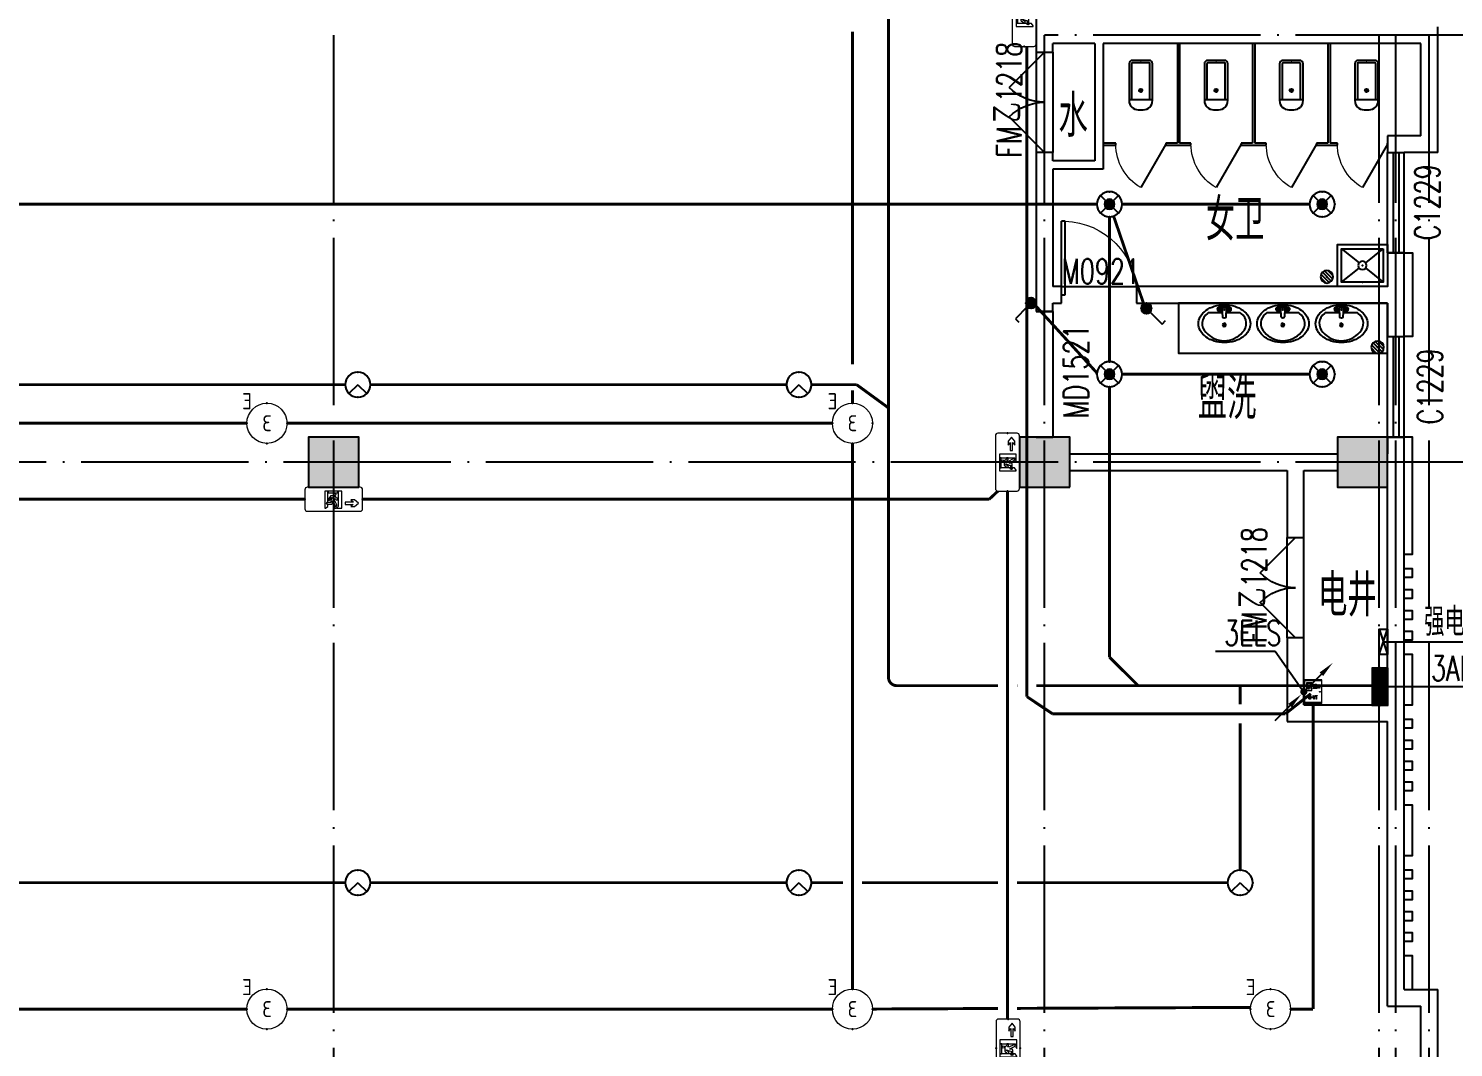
# Model space of a CAD drawing. Extents: x -124594 to 516503, y -3148 to 203159.
# Drawn here: x 215608 to 232647, y 95797 to 107972 of the extents above; entities that cross this region are included whole.
import ezdxf
from ezdxf.enums import TextEntityAlignment as Align

# ---------------------------------------------------------------- set-up
doc = ezdxf.new("R2010")
doc.units = 0
doc.header["$LTSCALE"] = 1000
doc.header["$MEASUREMENT"] = 0
doc.linetypes.add('DASH', pattern=[0.35, 0.25, -0.1])
doc.linetypes.add('DOTE', pattern=[2.42, 2, -0.2, 0.02, -0.2])
for name, color, linetype in [('COLUMN', 9, 'Continuous'), ('DIM-消防', 3, 'Continuous'), ('DIM-箱柜', 3, 'Continuous'), ('DOOR_FIRE', 4, 'Continuous'), ('DOOR_FIRE_TEXT', 7, 'Continuous'), ('EQUIP-消防', 3, 'Continuous'), ('EQUIP-照明', 3, 'Continuous'), ('EQUIP-箱柜', 3, 'Continuous'), ('J-AXIS-轴线', 1, 'DOTE'), ('J-DOOR-窗', 8, 'Continuous'), ('J-DOOR-门', 8, 'Continuous'), ('J-FLOR-洞口', 4, 'Continuous'), ('J-FURN-厨卫', 253, 'Continuous'), ('J-WALL-墙体', 2, 'Continuous'), ('LATRINE', 8, 'Continuous'), ('LWIRE', 4, 'Continuous'), ('PUB_HATCH', 8, 'Continuous'), ('PUB_TEXT', 7, 'Continuous'), ('TEL_LEAD', 3, 'Continuous'), ('TEL_TEXT', 7, 'Continuous'), ('WINDOW_TEXT', 7, 'Continuous'), ('WIRE-应急', 1, 'DASH'), ('WIRE-照明', 1, 'Continuous'), ('装饰柱', 7, 'Continuous')]:
    doc.layers.add(name, color=color, linetype=linetype)
doc.layers.add('建筑底图', color=8, linetype='Continuous', lineweight=5)
doc.styles.add('_TCH_DIM', font='SIMPLEX', dxfattribs={"bigfont": 'GBCBIG'})
doc.styles.add('_TCH_WINDOW', font='SIMPLEX', dxfattribs={"height": 3.5, "bigfont": 'GBCBIG'})
doc.styles.add('_TEL_ATTDEF', font='GBENOR', dxfattribs={"width": 0.8, "height": 3, "bigfont": 'GBCBIG'})
doc.styles.add('_TEL_DIM', font='SIMPLEX', dxfattribs={"width": 0.8, "height": 3.5, "bigfont": 'HZTXT'})
doc.styles.add('HZ', font='simplex.shx', dxfattribs={"width": 0.7, "bigfont": 'hztxt.shx'})
doc.styles.get("Standard").update_dxf_attribs({"font": 'gbenor.shx', "bigfont": 'gbcbig.shx'})

# ---------------------------------------------------------------- blocks, each defined once
blk = doc.blocks.new('$DorLib2D$00000116')
at = {"color": 0}
for p, q in [((-0.5, 0), (-0.146, 0.354)), ((0.5, 0), (0.146, 0.354))]:
    blk.add_line(p, q, dxfattribs=at)
for centre, start, end in [((-0.5, 0), 0, 45), ((0.5, 0), 135, 180)]:
    blk.add_arc(centre, 0.5, start, end, dxfattribs=at)
blk = doc.blocks.new('$lvtry$00000202')
at = {"color": 0}
for p, q in [((-110, -40, 0), (-110, -470, 0)), ((100, -30, 0), (-100, -30, 0)), ((110, -470, 0), (110, -40, 0)), ((140, -470, 0), (-140, -470, 0))]:
    blk.add_line(p, q, dxfattribs=at)
at = {"color": 0, "elevation": 0}
blk.add_lwpolyline([(140, -40, 0.414214), (100, 0), (-100, 0, 0.414214), (-140, -40), (-140, -480, 0.414214), (-30, -590), (30, -590, 0.414214), (140, -480)], format="xyb", close=True, dxfattribs=at)
at = {"color": 0}
blk.add_circle((0, -359, 0), 20, dxfattribs=at)
for centre, start, end in [((-100, -40, 0), 90, 180), ((100, -40, 0), 0, 90)]:
    blk.add_arc(centre, 10, start, end, dxfattribs=at)
for p in [(0, 0, 0), (0, -359, 0)]:
    blk.add_point(p, dxfattribs=at)
blk = doc.blocks.new('$TCHSYS$APDOOR2D')
blk.add_line((0.5, 0), (0, 0.866))
at = {"lineweight": 13}
blk.add_arc((0.5, 0), 1, 120, 180, dxfattribs=at)
blk = doc.blocks.new('_FZH')
blk.add_lwpolyline([(-0.5, -0.5), (0.5, -0.5), (0.5, 0.5), (-0.5, 0.5)], close=True)
at = {"layer": 'PUB_HATCH'}
blk.add_solid([(-0.5, -0.5), (0.5, -0.5), (-0.5, 0.5), (0.5, 0.5)], dxfattribs=at)
blk = doc.blocks.new('$DorLib2D$00000001')
for p, q in [((0.45, 0.975), (0.5, 0.975)), ((0.45, 0), (0.45, 0.975)), ((0.5, 0), (0.5, 0.975)), ((0.5, 0), (0.45, 0))]:
    blk.add_line(p, q)
at = {"lineweight": 13}
blk.add_arc((0.475, 0), 0.975, 91.4693, 180, dxfattribs=at)
blk = doc.blocks.new('$lvtry$00000196')
at = {"color": 0}
for points in [[(219, -385, 0.106486), (289, -308, 0.130324), (310, -225, 0.130324), (289, -143, 0.106486), (219, -66, 0.084172), (123, -18, 0.073176), (0, 0, 0.073176), (-123, -18, 0.084172), (-219, -66, 0.106486), (-289, -143, 0.130324), (-310, -225, 0.130324), (-289, -308, 0.106486), (-219, -385, 0.084172), (-123, -433, 0.073176), (0, -451, 0.073176), (123, -433, 0.084172)], [(-22, -44), (-17, -142, 1), (21, -142), (26, -44, 0.493794)]]:
    blk.add_lwpolyline(points, format="xyb", close=True, dxfattribs=at)
for points in [[(-218, -329, -0.467303), (-199, -103, -0.154885), (-179, -96), (-17, -96, -0.154885)], [(21, -96), (183, -96, -0.154885), (203, -103, -0.467303), (222, -329, -0.210278), (2, -430, -0.210278), (-218, -329, -0.467303)]]:
    blk.add_lwpolyline(points, format="xyb", dxfattribs=at)
for points in [[(-52, -25), (56, -25)], [(-52, -78), (-20, -78)], [(24, -78), (56, -78)]]:
    blk.add_lwpolyline(points, dxfattribs=at)
for centre, radius in [((-52, -52), 19.4), ((-52, -52), 12.6), ((56, -52), 19.4), ((56, -52), 12.6), ((2, -241), 19.7), ((2, -241), 14.7)]:
    blk.add_circle(centre, radius, dxfattribs=at)
for centre, start, end in [((-52, -52), 90, 270), ((56, -52), 270, 90)]:
    blk.add_arc(centre, 26.5, start, end, dxfattribs=at)
for p in [(2, -62), (2, -241)]:
    blk.add_point(p, dxfattribs=at)
blk = doc.blocks.new('$lvtry$00000171')
for p, q in [((-74, 11), (-11, 74)), ((-70, -27), (27, 70)), ((-53, -53), (53, 53)), ((-27, -70), (70, 27)), ((11, -74), (74, -11))]:
    blk.add_line(p, q)
blk.add_circle((0, 0), 75)
blk.add_point((0, 0))
blk = doc.blocks.new('$lvtry$00000191')
at = {"color": 0}
for p, q in [((-250, -50, 0), (-39, -219, 0)), ((39, -219, 0), (250, -50, 0)), ((-250, -450, 0), (-39, -281, 0)), ((39, -281, 0), (250, -450, 0))]:
    blk.add_line(p, q, dxfattribs=at)
at = {"color": 0, "elevation": 0}
for points in [[(300, -500), (300, 0), (-300, 0), (-300, -500)], [(250, -450), (250, -50), (-250, -50), (-250, -450)]]:
    blk.add_lwpolyline(points, close=True, dxfattribs=at)
at = {"color": 0}
blk.add_circle((0, -250, 0), 50, dxfattribs=at)
for p in [(0, -50, 0), (0, -250, 0)]:
    blk.add_point(p, dxfattribs=at)
blk = doc.blocks.new('$TCHSYS$WIN2D')
for p, q in [((-0.5, 0.5), (0.5, 0.5)), ((-0.5, 0.5), (-0.5, -0.5)), ((0.5, 0.5), (0.5, -0.5)), ((0.5, 0.167), (-0.5, 0.167)), ((0.5, -0.167), (-0.5, -0.167)), ((-0.5, -0.5), (0.5, -0.5))]:
    blk.add_line(p, q)
blk = doc.blocks.new('GWEEDA')
at = {"layer": 'DOOR_FIRE', "color": 8}
for p, q in [((230658.3, 100690.8, 300), (230658.3, 101890.8, 300)), ((230858.3, 100690.8, 300), (230858.3, 101890.8, 300))]:
    blk.add_line(p, q, dxfattribs=at)
at = {"layer": 'J-AXIS-轴线', "color": 8}
for p, q in [((219258.3, 93790.8), (219258.3, 119790.8)), ((227758.3, 93790.8), (227758.3, 119790.8)), ((231758.3, 93790.8), (231758.3, 119790.8)), ((231958.3, 93790.8), (231958.3, 119790.8)), ((232758.3, 107890.8), (227758.3, 107890.8)), ((232358.3, 93790.8), (232358.3, 107890.8)), ((232758.3, 102790.8), (184258.3, 102790.8))]:
    blk.add_line(p, q, dxfattribs=at)
at = {"layer": 'J-DOOR-窗', "color": 8}
for p, q in [((227658.3, 107690.8, 300), (227658.3, 106490.8, 300)), ((227858.3, 107690.8, 300), (227858.3, 106490.8, 300))]:
    blk.add_line(p, q, dxfattribs=at)
at = {"layer": 'J-DOOR-门', "color": 8}
blk.add_line((227958.3, 104890.8), (228858.3, 104890.8), dxfattribs=at)
at = {"layer": 'J-FLOR-洞口', "color": 8, "linetype": 'DASH'}
for p, q in [((227858.3, 104590.8), (227658.3, 104590.8)), ((227658.3, 103090.8), (227858.3, 103090.8))]:
    blk.add_line(p, q, dxfattribs=at)
at = {"layer": 'J-FLOR-洞口', "color": 8}
blk.add_line((227858.3, 104590.8), (227858.3, 103090.8), dxfattribs=at)
at = {"layer": 'J-FURN-厨卫', "color": 8}
blk.add_lwpolyline([(231858.3, 104690.8), (229358.3, 104690.8), (229358.3, 104090.8), (231858.3, 104090.8)], close=True, dxfattribs=at)
at = {"layer": 'J-WALL-墙体', "color": 8}
for p, q in [((227658.3, 108315.8), (227658.3, 107890.8)), ((227658.3, 107890.8), (227658.3, 107690.8)), ((232458.3, 106490.8), (232458.3, 107990.8)), ((227658.3, 107690.8), (227858.3, 107690.8)), ((228358.3, 107790.8), (227858.3, 107790.8)), ((227858.3, 107690.8), (227858.3, 107790.8)), ((228358.3, 107790.8), (228358.3, 106390.8)), ((231958.3, 107790.8), (228458.3, 107790.8)), ((228458.3, 107790.8), (228458.3, 106290.8)), ((232258.3, 107790.8), (231958.3, 107790.8)), ((232258.3, 106690.8), (232258.3, 107790.8)), ((232258.3, 106690.8), (231858.3, 106690.8)), ((231858.3, 106690.8), (231858.3, 106490.8)), ((227858.3, 106490.8), (227658.3, 106490.8)), ((227658.3, 106490.8), (227658.3, 106390.8)), ((227658.3, 106390.8), (227658.3, 104790.8)), ((227858.3, 106390.8), (227858.3, 106490.8)), ((228358.3, 106390.8), (227858.3, 106390.8)), ((231858.3, 106490.8), (232058.3, 106490.8)), ((232458.3, 106490.8), (232058.3, 106490.8)), ((228458.3, 106290.8), (227858.3, 106290.8)), ((227858.3, 106290.8), (227858.3, 104890.8)), ((232058.3, 105290.8), (231858.3, 105290.8)), ((231858.3, 105290.8), (231858.3, 104890.8)), ((232058.3, 104790.8), (232058.3, 105290.8)), ((227658.3, 104790.8), (227658.3, 104590.8)), ((227958.3, 104890.8), (227858.3, 104890.8)), ((227958.3, 104690.8), (227958.3, 104890.8)), ((231858.3, 104890.8), (228858.3, 104890.8)), ((228858.3, 104890.8), (228858.3, 104690.8)), ((232058.3, 104290.8), (232058.3, 104790.8)), ((227858.3, 104690.8), (227958.3, 104690.8)), ((227858.3, 104590.8), (227858.3, 104690.8)), ((228858.3, 104690.8), (231858.3, 104690.8)), ((231858.3, 104690.8), (231858.3, 104290.8)), ((227658.3, 104590.8), (227858.3, 104590.8)), ((231858.3, 104290.8), (232058.3, 104290.8)), ((232058.3, 103090.8), (231858.3, 103090.8)), ((231858.3, 103090.8), (231858.3, 102890.8)), ((232058.3, 102790.8), (232058.3, 103090.8)), ((228058.3, 102890.8), (230758.3, 102890.8)), ((230758.3, 102890.8), (231258.3, 102890.8)), ((232058.3, 99790.8), (232058.3, 102790.8)), ((228058.3, 102690.8), (230658.3, 102690.8)), ((230658.3, 102690.8), (230658.3, 101890.8)), ((230858.3, 101890.8), (230858.3, 102690.8)), ((230858.3, 102690.8), (231258.3, 102690.8)), ((231858.3, 99890.8), (231858.3, 102690.8)), ((230658.3, 101890.8), (230858.3, 101890.8)), ((230858.3, 100690.8), (230658.3, 100690.8)), ((230658.3, 100690.8), (230658.3, 99690.8)), ((230858.3, 99890.8), (230858.3, 100690.8)), ((230858.3, 99890.8), (231858.3, 99890.8)), ((230658.3, 99690.8), (231858.3, 99690.8)), ((231858.3, 96290.8), (231858.3, 99690.8)), ((232058.3, 96490.8), (232058.3, 99790.8)), ((232058.3, 96490.8), (232458.3, 96490.8)), ((232458.3, 94490.8), (232458.3, 96490.8)), ((231858.3, 96290.8), (232258.3, 96290.8)), ((232258.3, 94690.8), (232258.3, 96290.8))]:
    blk.add_line(p, q, dxfattribs=at)
at = {"layer": 'LATRINE', "color": 8}
for p, q in [((229345.8, 107790.8), (229345.8, 106603.3)), ((229370.8, 107790.8), (229345.8, 107790.8)), ((229370.8, 107790.8), (229370.8, 106603.3)), ((230245.8, 107790.8), (230245.8, 106603.3)), ((230270.8, 107790.8), (230245.8, 107790.8)), ((230270.8, 107790.8), (230270.8, 106603.3)), ((231145.8, 107790.8), (231145.8, 106603.3)), ((231170.8, 107790.8), (231145.8, 107790.8)), ((231170.8, 107790.8), (231170.8, 106603.3)), ((228608.3, 106603.3), (228458.3, 106603.3)), ((228458.3, 106603.3), (228458.3, 106578.3)), ((228458.3, 106578.3), (228608.3, 106578.3)), ((228608.3, 106578.3), (228608.3, 106603.3)), ((229345.8, 106603.3), (229208.3, 106603.3)), ((229208.3, 106603.3), (229208.3, 106578.3)), ((229208.3, 106578.3), (229358.3, 106578.3)), ((229358.3, 106578.3), (229508.3, 106578.3)), ((229508.3, 106603.3), (229370.8, 106603.3)), ((229508.3, 106578.3), (229508.3, 106603.3)), ((230245.8, 106603.3), (230108.3, 106603.3)), ((230108.3, 106603.3), (230108.3, 106578.3)), ((230108.3, 106578.3), (230258.3, 106578.3)), ((230258.3, 106578.3), (230408.3, 106578.3)), ((230408.3, 106603.3), (230270.8, 106603.3)), ((230408.3, 106578.3), (230408.3, 106603.3)), ((231145.8, 106603.3), (231008.3, 106603.3)), ((231008.3, 106603.3), (231008.3, 106578.3)), ((231008.3, 106578.3), (231158.3, 106578.3)), ((231158.3, 106578.3), (231258.3, 106578.3)), ((231258.3, 106603.3), (231170.8, 106603.3)), ((231258.3, 106578.3), (231258.3, 106603.3)), ((231858.3, 106578.3), (231858.3, 106603.3))]:
    blk.add_line(p, q, dxfattribs=at)
at = {"layer": '装饰柱', "color": 8}
for points in [[(232058.3, 105290.8), (232158.3, 105290.8), (232158.3, 104290.8), (232058.3, 104290.8)], [(232058.3, 101690.8), (232158.3, 101690.8), (232158.3, 103090.8), (232058.3, 103090.8)], [(232058.3, 101415.8), (232158.3, 101415.8), (232158.3, 101515.8), (232058.3, 101515.8)], [(232058.3, 101165.8), (232158.3, 101165.8), (232158.3, 101265.8), (232058.3, 101265.8)], [(232058.3, 100915.8), (232158.3, 100915.8), (232158.3, 101015.8), (232058.3, 101015.8)], [(232058.3, 100665.8), (232158.3, 100665.8), (232158.3, 100765.8), (232058.3, 100765.8)], [(232058.3, 99890.8), (232158.3, 99890.8), (232158.3, 100490.8), (232058.3, 100490.8)], [(232058.3, 99890.8), (232158.3, 99890.8), (232158.3, 100290.8), (232158.3, 100290.8)], [(232058.3, 99615.8), (232158.3, 99615.8), (232158.3, 99715.8), (232058.3, 99715.8)], [(232058.3, 99365.8), (232158.3, 99365.8), (232158.3, 99465.8), (232058.3, 99465.8)], [(232058.3, 99115.8), (232158.3, 99115.8), (232158.3, 99215.8), (232058.3, 99215.8)], [(232058.3, 98865.8), (232158.3, 98865.8), (232158.3, 98965.8), (232058.3, 98965.8)], [(232058.3, 98090.8), (232158.3, 98090.8), (232158.3, 98690.8), (232058.3, 98690.8)], [(232058.3, 97815.8), (232158.3, 97815.8), (232158.3, 97915.8), (232058.3, 97915.8)], [(232058.3, 97565.8), (232158.3, 97565.8), (232158.3, 97665.8), (232058.3, 97665.8)], [(232058.3, 97315.8), (232158.3, 97315.8), (232158.3, 97415.8), (232058.3, 97415.8)], [(232058.3, 97065.8), (232158.3, 97065.8), (232158.3, 97165.8), (232058.3, 97165.8)], [(232158.3, 96490.8), (232158.3, 96890.8), (232058.3, 96890.8)]]:
    blk.add_lwpolyline(points, dxfattribs=at)
at = {"layer": 'COLUMN', "color": 8, "xscale": 600, "yscale": 600, "zscale": 600, "rotation": 90}
for p in [(219258.3, 102790.8), (227758.3, 102790.8), (231558.3, 102790.8)]:
    blk.add_blockref('_FZH', p, dxfattribs=at)
at = {"layer": 'DOOR_FIRE', "color": 8, "xscale": -1200, "yscale": 1200, "zscale": 200, "rotation": 90}
blk.add_blockref('$DorLib2D$00000116', (230758.3, 101290.8), dxfattribs=at)
at = {"layer": 'J-DOOR-窗', "color": 8, "xscale": 1200, "yscale": -1200, "zscale": 200, "rotation": 270}
blk.add_blockref('$DorLib2D$00000116', (227758.3, 107090.8), dxfattribs=at)
at = {"layer": 'J-DOOR-窗', "color": 8}
ref = blk.add_blockref('$TCHSYS$WIN2D', (231958.3, 105890.8), dxfattribs=dict(at, xscale=1200, yscale=200, zscale=200, rotation=90))
ref.add_attrib('A', 'C1229', (232482.1, 105440.8), dxfattribs={"layer": 'WINDOW_TEXT', "color": 8, "height": 297.5, "rotation": 90, "style": '_TCH_WINDOW', "width": 0.705882})
ref = blk.add_blockref('$TCHSYS$WIN2D', (231958.3, 103690.8), dxfattribs=dict(at, xscale=1200, yscale=200, zscale=200, rotation=90))
ref.add_attrib('A', 'C1229', (232515.4, 103240.8), dxfattribs={"layer": 'WINDOW_TEXT', "color": 8, "height": 297.5, "rotation": 90, "style": '_TCH_WINDOW', "width": 0.705882})
at = {"layer": 'J-DOOR-门', "color": 8}
ref = blk.add_blockref('$DorLib2D$00000001', (228408.3, 104790.8), dxfattribs=dict(at, xscale=-900, yscale=900, zscale=200))
ref.add_attrib('A', 'M0921', (227963.3, 104921.4), dxfattribs={"layer": 'WINDOW_TEXT', "color": 8, "height": 297.5, "style": '_TCH_WINDOW', "width": 0.705882})
at = {"layer": 'J-FURN-厨卫', "color": 8}
for p in [(228908.3, 107590.8), (229808.3, 107590.8), (230708.3, 107590.8), (231608.3, 107590.8)]:
    blk.add_blockref('$lvtry$00000202', p, dxfattribs=at)
at = {"layer": 'J-FURN-厨卫', "color": 8, "yscale": -1}
blk.add_blockref('$lvtry$00000191', (231558.3, 104890.8), dxfattribs=at)
at = {"layer": 'J-FURN-厨卫', "color": 8, "yscale": -1, "rotation": 180}
for name, p in [('$lvtry$00000171', (231133.1, 105005.7)), ('$lvtry$00000196', (229908.3, 104670.8)), ('$lvtry$00000196', (230608.3, 104670.8)), ('$lvtry$00000196', (231308.3, 104670.8)), ('$lvtry$00000171', (231739.6, 104162.9))]:
    blk.add_blockref(name, p, dxfattribs=at)
at = {"layer": 'LATRINE', "color": 8, "xscale": 600, "yscale": -600, "zscale": 25}
for p in [(228908.3, 106590.8), (229808.3, 106590.8), (230708.3, 106590.8), (231558.3, 106590.8)]:
    blk.add_blockref('$TCHSYS$APDOOR2D', p, dxfattribs=at)
at = {"layer": 'DOOR_FIRE_TEXT', "color": 8, "style": '_TCH_WINDOW', "width": 0.705882}
for s, p in [('1218', (227482.4, 107093.7)), ('FM', (227482.4, 106427.9)), ('1218', (230413, 101293.7)), ('FM', (230413, 100627.9))]:
    blk.add_text(s, height=297.5, rotation=90, dxfattribs=at).set_placement(p)
at = {"layer": 'DOOR_FIRE_TEXT', "color": 8, "style": '_TCH_WINDOW'}
for p in [(227482.4, 106847.9), (230413, 101047.9)]:
    blk.add_text('乙', height=337.6, rotation=90, dxfattribs=at).set_placement(p)
at = {"layer": 'PUB_TEXT', "color": 8, "style": 'HZ', "width": 0.7}
for s, p in [('水', (227924.8, 106677.5)), ('女卫', (229685.5, 105436.6)), ('盥洗', (229590.1, 103304.4)), ('电井', (231028, 100949.5))]:
    blk.add_text(s, height=500, dxfattribs=at).set_placement(p)
at = {"layer": 'WINDOW_TEXT', "color": 8, "style": '_TCH_WINDOW', "width": 0.705882}
blk.add_text('MD1521', height=297.5, rotation=90, dxfattribs=at).set_placement((228282.1, 103310.8))
blk = doc.blocks.new('竖向桥架')
for p, q in [((422322, -268675), (422622, -268775)), ((422622, -268675), (422322, -268775))]:
    blk.add_line(p, q)
blk.add_lwpolyline([(422322, -268775), (422622, -268775), (422622, -268675), (422322, -268675)], close=True)
blk = doc.blocks.new('*X21')
at = {"color": 0}
for p, q in [((-250, 33), (-83, 200)), ((-250, 68), (-118, 200)), ((-250, 104), (-154, 200)), ((-250, 139), (-189, 200)), ((-250, 174), (-224, 200)), ((-247, 0), (-47, 200)), ((-212, 0), (-12, 200)), ((-177, 0), (23, 200)), ((-141, 0), (59, 200)), ((-106, 0), (94, 200)), ((-71, 0), (129, 200)), ((-35, 0), (165, 200)), ((0, 0), (200, 200)), ((35, 0), (235, 200)), ((71, 0), (250, 179)), ((106, 0), (250, 144)), ((141, 0), (250, 109)), ((177, 0), (250, 73)), ((212, 0), (250, 38)), ((247, 0), (250, 3))]:
    blk.add_line(p, q, dxfattribs=at)
blk = doc.blocks.new('$equip$00002943')
for p, q in [((-0.75, 0.6), (-0.75, 0)), ((0.75, 0.6), (-0.75, 0.6)), ((0.75, 0), (0.75, 0.6)), ((-0.75, 0), (0.75, 0))]:
    blk.add_line(p, q)
for points, const_width in [([(-0.75, 0.3), (0.75, 0.3)], 0.6), ([(-0.75, 0.6), (-0.75, 0), (0.75, 0), (0.75, 0.6), (-0.75, 0.6), (-0.75, 0)], 0.0667)]:
    blk.add_lwpolyline(points, dxfattribs=dict(const_width=const_width))
for p in [(0, 0.6), (-0.75, 0.3), (0, 0), (0.75, 0.3)]:
    blk.add_point(p)
at = {"xscale": 0.00300000000061118, "yscale": 0.00300000000061118, "zscale": 0.00300000000061118}
blk.add_blockref('*X21', (0, 0), dxfattribs=at)
at = {"color": 7, "style": '_TEL_DIM', "flags": 1}
for tag in ['A', 'REMARK']:
    blk.add_attdef(tag, text='', height=0.00002, dxfattribs=at).set_placement((0, 0), align=Align.MIDDLE_CENTER)
blk = doc.blocks.new('$equip_U$00000189(cyquan-PC)')
at = {"color": 254, "lineweight": 0}
for p, q in [((-0.28, -0.48), (-0.296, -0.48)), ((-0.296, -0.509), (-0.28, -0.509))]:
    blk.add_line(p, q, dxfattribs=at)
at = {"lineweight": 0}
for p, q in [((-0.254, -0.2), (-0.288, -0.346)), ((-0.288, -0.346), (-0.271, -0.346)), ((-0.271, -0.346), (-0.262, -0.301)), ((-0.262, -0.301), (-0.232, -0.301)), ((-0.259, -0.285), (-0.248, -0.234)), ((-0.236, -0.285), (-0.259, -0.285)), ((-0.241, -0.2), (-0.254, -0.2)), ((-0.248, -0.234), (-0.247, -0.234)), ((-0.247, -0.234), (-0.236, -0.285)), ((-0.207, -0.346), (-0.241, -0.2)), ((-0.232, -0.301), (-0.223, -0.346)), ((-0.223, -0.346), (-0.207, -0.346)), ((-0.146, -0.234), (-0.157, -0.234)), ((-0.157, -0.234), (-0.157, -0.25)), ((-0.157, -0.25), (-0.153, -0.25)), ((-0.146, -0.279), (-0.157, -0.286)), ((-0.157, -0.286), (-0.153, -0.292)), ((-0.146, -0.352), (-0.157, -0.351)), ((-0.157, -0.351), (-0.157, -0.367)), ((-0.157, -0.367), (-0.156, -0.367)), ((-0.156, -0.367), (-0.146, -0.366)), ((-0.153, -0.25), (-0.142, -0.249)), ((-0.153, -0.292), (-0.146, -0.302)), ((-0.138, -0.186), (-0.149, -0.185)), ((-0.149, -0.185), (-0.149, -0.2)), ((-0.149, -0.2), (-0.14, -0.2)), ((-0.134, -0.235), (-0.146, -0.234)), ((-0.139, -0.271), (-0.146, -0.279)), ((-0.146, -0.302), (-0.137, -0.294)), ((-0.146, -0.302), (-0.146, -0.302)), ((-0.134, -0.352), (-0.146, -0.352)), ((-0.146, -0.366), (-0.134, -0.366)), ((-0.142, -0.249), (-0.131, -0.249)), ((-0.139, -0.31), (-0.141, -0.326)), ((-0.141, -0.326), (-0.136, -0.325)), ((-0.14, -0.2), (-0.129, -0.199)), ((-0.138, -0.27), (-0.139, -0.271)), ((-0.128, -0.31), (-0.139, -0.31)), ((-0.126, -0.186), (-0.138, -0.186)), ((-0.133, -0.258), (-0.138, -0.27)), ((-0.137, -0.294), (-0.129, -0.283)), ((-0.136, -0.325), (-0.124, -0.325)), ((-0.13, -0.235), (-0.134, -0.235)), ((-0.134, -0.352), (-0.134, -0.352)), ((-0.087, -0.352), (-0.134, -0.352)), ((-0.134, -0.366), (-0.025, -0.366)), ((-0.131, -0.249), (-0.133, -0.258)), ((-0.129, -0.221), (-0.13, -0.235)), ((-0.129, -0.199), (-0.129, -0.206)), ((-0.129, -0.206), (-0.129, -0.221)), ((-0.129, -0.283), (-0.126, -0.276)), ((-0.117, -0.311), (-0.128, -0.31)), ((-0.087, -0.186), (-0.126, -0.186)), ((-0.126, -0.276), (-0.121, -0.264)), ((-0.124, -0.325), (-0.113, -0.325)), ((-0.121, -0.264), (-0.118, -0.249)), ((-0.118, -0.23), (-0.117, -0.217)), ((-0.118, -0.235), (-0.118, -0.23)), ((-0.096, -0.235), (-0.118, -0.235)), ((-0.118, -0.249), (-0.096, -0.249)), ((-0.117, -0.199), (-0.096, -0.199)), ((-0.117, -0.217), (-0.117, -0.199)), ((-0.113, -0.311), (-0.117, -0.311)), ((-0.087, -0.311), (-0.113, -0.311)), ((-0.113, -0.325), (-0.087, -0.325)), ((-0.096, -0.275), (-0.097, -0.29)), ((-0.097, -0.29), (-0.082, -0.29)), ((-0.096, -0.199), (-0.096, -0.235)), ((-0.096, -0.249), (-0.096, -0.259)), ((-0.096, -0.259), (-0.096, -0.262)), ((-0.096, -0.262), (-0.096, -0.275)), ((-0.076, -0.186), (-0.087, -0.186)), ((-0.087, -0.292), (-0.087, -0.297)), ((-0.073, -0.292), (-0.087, -0.292)), ((-0.087, -0.297), (-0.087, -0.311)), ((-0.087, -0.325), (-0.087, -0.352)), ((-0.083, -0.199), (-0.081, -0.199)), ((-0.083, -0.235), (-0.083, -0.199)), ((-0.072, -0.234), (-0.083, -0.235)), ((-0.083, -0.235), (-0.083, -0.249)), ((-0.083, -0.249), (-0.083, -0.235)), ((-0.083, -0.249), (-0.076, -0.249)), ((-0.083, -0.26), (-0.083, -0.249)), ((-0.083, -0.274), (-0.083, -0.26)), ((-0.083, -0.288), (-0.083, -0.274)), ((-0.082, -0.29), (-0.083, -0.288)), ((-0.081, -0.199), (-0.069, -0.2)), ((-0.069, -0.185), (-0.076, -0.186)), ((-0.076, -0.249), (-0.064, -0.25)), ((-0.074, -0.307), (-0.073, -0.292)), ((-0.074, -0.311), (-0.074, -0.307)), ((-0.045, -0.311), (-0.074, -0.311)), ((-0.074, -0.325), (-0.045, -0.325)), ((-0.074, -0.352), (-0.074, -0.325)), ((-0.025, -0.352), (-0.074, -0.352)), ((-0.064, -0.234), (-0.072, -0.234)), ((-0.069, -0.2), (-0.069, -0.185)), ((-0.064, -0.25), (-0.064, -0.234)), ((-0.057, -0.19), (-0.056, -0.201)), ((-0.043, -0.19), (-0.057, -0.19)), ((-0.056, -0.254), (-0.057, -0.269)), ((-0.057, -0.269), (-0.043, -0.269)), ((-0.056, -0.201), (-0.056, -0.216)), ((-0.056, -0.216), (-0.056, -0.243)), ((-0.056, -0.243), (-0.056, -0.254)), ((-0.033, -0.311), (-0.045, -0.311)), ((-0.045, -0.325), (-0.043, -0.325)), ((-0.044, -0.203), (-0.043, -0.19)), ((-0.044, -0.216), (-0.044, -0.203)), ((-0.044, -0.243), (-0.044, -0.216)), ((-0.044, -0.256), (-0.044, -0.243)), ((-0.043, -0.269), (-0.044, -0.256)), ((-0.043, -0.325), (-0.032, -0.325)), ((-0.041, -0.279), (-0.039, -0.286)), ((-0.028, -0.279), (-0.041, -0.279)), ((-0.039, -0.286), (-0.035, -0.299)), ((-0.035, -0.299), (-0.024, -0.296)), ((-0.022, -0.31), (-0.033, -0.311)), ((-0.032, -0.325), (-0.021, -0.326)), ((-0.026, -0.278), (-0.028, -0.279)), ((-0.025, -0.265), (-0.026, -0.278)), ((-0.025, -0.175), (-0.025, -0.176)), ((-0.012, -0.175), (-0.025, -0.175)), ((-0.025, -0.176), (-0.025, -0.19)), ((-0.025, -0.19), (-0.025, -0.205)), ((-0.025, -0.205), (-0.025, -0.265)), ((-0.014, -0.352), (-0.025, -0.352)), ((-0.025, -0.366), (-0.014, -0.366)), ((-0.024, -0.296), (-0.016, -0.29)), ((-0.021, -0.31), (-0.022, -0.31)), ((-0.021, -0.326), (-0.021, -0.31)), ((-0.016, -0.29), (-0.014, -0.285)), ((-0.014, -0.285), (-0.013, -0.269)), ((-0.003, -0.351), (-0.014, -0.352)), ((-0.014, -0.366), (-0.003, -0.367)), ((-0.013, -0.203), (-0.012, -0.189)), ((-0.013, -0.205), (-0.013, -0.203)), ((-0.013, -0.269), (-0.013, -0.205)), ((-0.012, -0.189), (-0.012, -0.175)), ((-0.003, -0.367), (-0.003, -0.351))]:
    blk.add_line(p, q, dxfattribs=at)
at = {"color": 5, "lineweight": 0}
for p, q in [((0.054, -0.443), (0.054, -0.119)), ((0.054, -0.119), (0.27, -0.119)), ((0.27, -0.443), (0.054, -0.443)), ((0.098, -0.227), (0.098, -0.154)), ((0.098, -0.154), (0.225, -0.154)), ((0.225, -0.227), (0.098, -0.227)), ((0.225, -0.154), (0.225, -0.227)), ((0.27, -0.119), (0.27, -0.443))]:
    blk.add_line(p, q, dxfattribs=at)
at = {"color": 7, "lineweight": 0}
for p, q in [((-0.101, -0.654), (-0.174, -0.654)), ((-0.174, -0.654), (-0.174, -0.671)), ((-0.174, -0.671), (-0.146, -0.671)), ((-0.146, -0.671), (-0.146, -0.808)), ((-0.146, -0.808), (-0.129, -0.808)), ((-0.129, -0.671), (-0.101, -0.671)), ((-0.129, -0.808), (-0.129, -0.671)), ((-0.101, -0.671), (-0.101, -0.654)), ((-0.088, -0.654), (-0.054, -0.739)), ((-0.071, -0.654), (-0.088, -0.654)), ((-0.046, -0.72), (-0.071, -0.654)), ((-0.054, -0.739), (-0.054, -0.808)), ((-0.054, -0.808), (-0.037, -0.808)), ((-0.045, -0.72), (-0.046, -0.72)), ((-0.02, -0.654), (-0.045, -0.72)), ((-0.037, -0.739), (-0.004, -0.654)), ((-0.037, -0.808), (-0.037, -0.739)), ((-0.004, -0.654), (-0.02, -0.654)), ((0.005, -0.722), (0.087, -0.722)), ((0.005, -0.736), (0.005, -0.722)), ((0.087, -0.736), (0.005, -0.736)), ((0.087, -0.722), (0.087, -0.736)), ((0.087, -0.736), (0.087, -0.736)), ((0.101, -0.654), (0.101, -0.808)), ((0.126, -0.654), (0.101, -0.654)), ((0.101, -0.808), (0.126, -0.808)), ((0.118, -0.671), (0.126, -0.671)), ((0.118, -0.791), (0.118, -0.671)), ((0.126, -0.791), (0.118, -0.791)), ((0.138, -0.656), (0.126, -0.654)), ((0.126, -0.671), (0.134, -0.672)), ((0.138, -0.789), (0.126, -0.791)), ((0.126, -0.808), (0.135, -0.807)), ((0.134, -0.672), (0.144, -0.677)), ((0.135, -0.807), (0.146, -0.804)), ((0.149, -0.659), (0.138, -0.656)), ((0.147, -0.783), (0.138, -0.789)), ((0.144, -0.677), (0.152, -0.685)), ((0.146, -0.804), (0.156, -0.798)), ((0.152, -0.777), (0.147, -0.783)), ((0.158, -0.665), (0.149, -0.659)), ((0.152, -0.685), (0.154, -0.689)), ((0.156, -0.768), (0.152, -0.777)), ((0.154, -0.689), (0.158, -0.7)), ((0.159, -0.756), (0.156, -0.768)), ((0.156, -0.798), (0.164, -0.79)), ((0.165, -0.672), (0.158, -0.665)), ((0.158, -0.7), (0.16, -0.714)), ((0.16, -0.74), (0.159, -0.756)), ((0.16, -0.714), (0.16, -0.732)), ((0.16, -0.732), (0.16, -0.74)), ((0.164, -0.79), (0.167, -0.786)), ((0.17, -0.681), (0.165, -0.672)), ((0.167, -0.786), (0.171, -0.776)), ((0.174, -0.693), (0.17, -0.681)), ((0.171, -0.776), (0.175, -0.763)), ((0.176, -0.707), (0.174, -0.693)), ((0.175, -0.763), (0.177, -0.749)), ((0.177, -0.723), (0.176, -0.707)), ((0.178, -0.732), (0.177, -0.723)), ((0.177, -0.749), (0.178, -0.732))]:
    blk.add_line(p, q, dxfattribs=at)
at = {"lineweight": 0}
blk.add_lwpolyline([(-0.36, 0), (0.36, 0), (0.36, -0.99), (-0.36, -0.99)], close=True, dxfattribs=at)
for points in [[(-0.36, -0.019), (0.36, -0.019)], [(-0.36, -0.049), (0.36, -0.049)], [(-0.36, -0.94), (0.36, -0.94)], [(-0.36, -0.973), (0.36, -0.973)]]:
    blk.add_lwpolyline(points, dxfattribs=at)
at = {"color": 5, "lineweight": 0}
for centre, radius in [((0.09, -0.296), 0.00495), ((0.089, -0.329), 0.00198), ((0.089, -0.352), 0.00198), ((0.09, -0.296), 0.00045), ((0.126, -0.329), 0.0063), ((0.126, -0.373), 0.0063), ((0.126, -0.296), 0.00495), ((0.126, -0.296), 0.00045), ((0.162, -0.329), 0.0063), ((0.162, -0.373), 0.0063), ((0.162, -0.296), 0.00495), ((0.162, -0.296), 0.00045), ((0.198, -0.329), 0.0063), ((0.198, -0.373), 0.0063), ((0.198, -0.296), 0.00495), ((0.198, -0.296), 0.00045), ((0.234, -0.329), 0.0063), ((0.234, -0.373), 0.0063), ((0.234, -0.296), 0.00495), ((0.234, -0.296), 0.00045)]:
    blk.add_circle(centre, radius, dxfattribs=at)
at = {"color": 254, "lineweight": 0}
for start, end in [(119.1103, 240.8897), (299.11037, 60.88963)]:
    blk.add_arc((-0.288, -0.495), 0.0171, start, end, dxfattribs=at)
at = {"color": 7, "style": '_TEL_DIM', "flags": 1}
for tag in ['A', 'REMARK']:
    blk.add_attdef(tag, text='', height=0.00002, dxfattribs=at).set_placement((0, 0), align=Align.MIDDLE_CENTER)
blk = doc.blocks.new('$equip_U$00000075(OW7S4Z35Z8O8O2W)')
at = {"xscale": 1.919999999999808, "yscale": 1.919999999999808, "zscale": 1.919999999999808}
blk.add_blockref('$equip_U$00000189(cyquan-PC)', (0.69, 1.9), dxfattribs=at)
at = {"color": 7, "style": '_TEL_DIM', "flags": 1}
blk.add_attdef('A', text='', height=0.0000333, dxfattribs=at).set_placement((0, 0), align=Align.MIDDLE_CENTER)
blk = doc.blocks.new('$equip_U$00000139(cyquan-PC)')
at = {"lineweight": 0}
blk.add_lwpolyline([(-0.5, 0, 1), (0.5, 0, 1), (-0.5, 0, 0.911406)], format="xyb", dxfattribs=at)
for p in [(0, 0.5), (-0.5, 0), (0.5, 0), (0, -0.5)]:
    blk.add_point(p)
at = {"color": 7, "lineweight": 0, "style": '_TEL_DIM'}
blk.add_attdef('E', text='', height=0.4, dxfattribs=at).set_placement((0.497, 0.549), align=Align.MIDDLE_CENTER)
at = {"color": 7, "style": '_TEL_DIM'}
blk.add_attdef('$TEXT$', text='', height=0.4, dxfattribs=at).set_placement((0, 0), align=Align.MIDDLE_CENTER)
at = {"color": 7, "style": '_TEL_DIM', "flags": 1}
for tag in ['A', 'REMARK']:
    blk.add_attdef(tag, text='', height=0.00002, dxfattribs=at).set_placement((0, 0), align=Align.MIDDLE_CENTER)
blk = doc.blocks.new('$equip_U$00000081(OW7S4Z35Z8O8O2W)')
ref = blk.add_blockref('$equip_U$00000139(cyquan-PC)', (0, 0), dxfattribs=dict(xscale=1.59999999999984, yscale=1.59999999999984, zscale=1.59999999999984))
ref.add_attrib('E', 'E', dxfattribs={"color": 7, "lineweight": 0, "height": 0.64, "style": '_TEL_ATTDEF'}).set_placement((0.796, 0.878), align=Align.MIDDLE_CENTER)
ref.add_attrib('$TEXT$', '3', dxfattribs={"color": 7, "height": 0.64, "style": '_TEL_ATTDEF'}).set_placement((0, 0), align=Align.MIDDLE_CENTER)
at = {"color": 7, "style": '_TEL_DIM', "flags": 1}
blk.add_attdef('A', text='', height=0.0000333, dxfattribs=at).set_placement((0, 0), align=Align.MIDDLE_CENTER)
blk = doc.blocks.new('$equip_U$00000090(cyquan-PC)')
at = {"lineweight": 0}
blk.add_lwpolyline([(-0.658, 0), (0.658, 0, 0.414214), (0.72, 0.062), (0.72, 0.538, 0.414213), (0.658, 0.6), (-0.658, 0.6, 0.414214), (-0.72, 0.538, 0), (-0.72, 0.062, 0.414245), (-0.658, 0, 18481.445439)], format="xyb", dxfattribs=at)
for points in [[(-0.22, 0.08), (-0.204, 0.08), (-0.145, 0.122), (-0.145, 0.172), (-0.153, 0.172, -1), (-0.153, 0.231), (-0.145, 0.231), (-0.145, 0.499, 0.414214), (-0.147, 0.501), (-0.22, 0.501)], [(0.104, 0.325, 0.414214), (0.102, 0.327), (0.075, 0.327), (0.034, 0.375, 0.221695), (0.018, 0.383), (-0.073, 0.383, 0.235469), (-0.08, 0.379), (-0.132, 0.31, 1), (-0.098, 0.286), (-0.057, 0.341), (-0.046, 0.341, -0.542956), (-0.042, 0.335), (-0.07, 0.271, 0.096289), (-0.073, 0.258), (-0.074, 0.223), (-0.153, 0.223, 1), (-0.153, 0.181), (-0.05, 0.181, 0.404026), (-0.029, 0.201), (-0.027, 0.258, -0.774283), (-0.023, 0.259), (0.039, 0.138, 1), (0.08, 0.159), (0.019, 0.279), (0.031, 0.308, -0.554309), (0.038, 0.309), (0.057, 0.287, 0.221695), (0.062, 0.285), (0.102, 0.285, 0.414214), (0.104, 0.287)], [(0.102, 0.459, 0.414214), (0.104, 0.461), (0.104, 0.499, 0.414214), (0.102, 0.501), (-0.138, 0.501, 0.414214), (-0.14, 0.499), (-0.14, 0.461, 0.414214), (-0.138, 0.459)], [(0.108, 0.499), (0.108, 0.122), (0.066, 0.08), (0.201, 0.08), (0.201, 0.501), (0.11, 0.501, 0.414214)], [(-0.01, 0.08), (0.055, 0.08, 0.912194), (0.025, 0.109)], [(0.519, 0.119), (0.618, 0.201), (0.519, 0.284), (0.423, 0.284), (0.484, 0.233, -0.700208), (0.483, 0.229), (0.287, 0.229), (0.287, 0.174), (0.483, 0.174, -0.700208), (0.484, 0.17), (0.423, 0.119)]]:
    blk.add_lwpolyline(points, format="xyb", close=True, dxfattribs=at)
blk.add_circle((0.024, 0.421), 0.0295, dxfattribs=at)
for p in [(0, 0.6), (-0.72, 0.3), (0, 0), (0.72, 0.3)]:
    blk.add_point(p)
at = {"color": 7, "style": '_TEL_DIM', "flags": 1}
for tag in ['A', 'REMARK']:
    blk.add_attdef(tag, text='', height=0.00002, dxfattribs=at).set_placement((0, 0), align=Align.MIDDLE_CENTER)
blk = doc.blocks.new('$equip_U$00000079(OW7S4Z35Z8O8O2W)')
at = {"xscale": -1.59999999999984, "yscale": 1.59999999999984, "zscale": 1.59999999999984}
blk.add_blockref('$equip_U$00000090(cyquan-PC)', (0, 0), dxfattribs=at)
at = {"color": 7, "style": '_TEL_DIM', "flags": 1}
blk.add_attdef('A', text='', height=0.0000333, dxfattribs=at).set_placement((0, 0), align=Align.MIDDLE_CENTER)
blk = doc.blocks.new('$equip$00002828')
for p, q in [((0.354, 0.354), (-0.354, -0.354)), ((-0.354, 0.354), (0.354, -0.354))]:
    blk.add_line(p, q)
at = {"const_width": 0.0667}
blk.add_lwpolyline([(0.5, 0, -1), (-0.5, 0, -1), (0.5, 0, 1)], format="xyb", dxfattribs=at)
for radius in [0.5, 0.2]:
    blk.add_circle((0, 0), radius)
for p in [(-0.5, 0), (0, 0.5), (0.5, 0), (0, -0.5)]:
    blk.add_point(p)
for points in [[(-0.173, 0.1), (0.173, 0.1), (-0.2, 0), (0.2, 0)], [(-0.173, -0.1), (0.173, -0.1), (-0.2, 0), (0.2, 0)], [(-0.1, 0.173), (0.1, 0.173), (-0.173, 0.1), (0.173, 0.1)], [(0, 0.2), (0, 0.2), (-0.1, 0.173), (0.1, 0.173)], [(-0.1, -0.173), (0.1, -0.173), (-0.173, -0.1), (0.173, -0.1)], [(0, -0.2), (0, -0.2), (-0.1, -0.173), (0.1, -0.173)]]:
    blk.add_solid(points)
at = {"color": 7, "style": '_TEL_DIM', "flags": 1}
for tag in ['A', 'REMARK']:
    blk.add_attdef(tag, text='', height=0.00002, dxfattribs=at).set_placement((0, 0), align=Align.MIDDLE_CENTER)
blk = doc.blocks.new('$equip$00001962')
for p, q in [((0.147, 0.356), (0.625, 0.833)), ((0.625, 0.833), (0.766, 0.692))]:
    blk.add_line(p, q)
blk.add_circle((0, 0.208), 0.208)
for p in [(-0.208, 0.208), (0, 0.417), (0, 0), (0.208, 0.208)]:
    blk.add_point(p)
for points in [[(-0.18, 0.313), (0.18, 0.313), (-0.208, 0.208), (0.208, 0.208)], [(-0.18, 0.104), (0.18, 0.104), (-0.208, 0.208), (0.208, 0.208)], [(-0.104, 0.389), (0.104, 0.389), (-0.18, 0.313), (0.18, 0.313)], [(-0.104, 0.028), (0.104, 0.028), (-0.18, 0.104), (0.18, 0.104)], [(0, 0.417), (0, 0.417), (-0.104, 0.389), (0.104, 0.389)], [(0, 0), (0, 0), (-0.104, 0.028), (0.104, 0.028)]]:
    blk.add_solid(points)
at = {"layer": 'TEL_TEXT', "style": '_TEL_DIM', "flags": 1}
blk.add_attdef('A', text='', height=0.00002, dxfattribs=at).set_placement((0, 0), align=Align.MIDDLE_CENTER)
blk = doc.blocks.new('$TelecSys$00000081')
for p, q in [((0.104, 0.104), (0.104, 0.104)), ((-1.15, -1.15), (-0.55, -0.55)), ((-0.104, -0.104), (-0.104, -0.104))]:
    blk.add_line(p, q)
at = {"const_width": 0.142}
blk.add_lwpolyline([(0.071, 0, 1), (-0.071, 0, 1)], format="xyb", close=True, dxfattribs=at)
blk.add_solid([(-0.62, -0.48), (-0.48, -0.62), (-0.1, -0.1)])
at = {"width": 0.8, "flags": 9}
blk.add_attdef('A', (0, 0), '', height=0.00002, rotation=180, dxfattribs=at)
blk = doc.blocks.new('$TelecSys$00000079')
for p, q in [((0.7, 0.7), (0, 0)), ((0.104, 0.104), (0.104, 0.104)), ((-0.104, -0.104), (-0.104, -0.104))]:
    blk.add_line(p, q)
at = {"const_width": 0.142}
blk.add_lwpolyline([(-0.071, 0, 1), (0.071, 0, 1)], format="xyb", close=True, dxfattribs=at)
blk.add_solid([(0.63, 0.77), (0.77, 0.63), (1.15, 1.15)])
at = {"width": 0.8, "flags": 9}
blk.add_attdef('A', (0, 0), '', height=0.00002, dxfattribs=at)
blk = doc.blocks.new('$equip$00002831')
for q in [(-0.354, -0.354), (0.354, -0.354)]:
    blk.add_line((0, 0), q)
at = {"const_width": 0.0667}
blk.add_lwpolyline([(0.5, 0, 1), (-0.5, 0, 1), (0.5, 0, -2.700563)], format="xyb", dxfattribs=at)
blk.add_circle((0, 0), 0.5)
for p in [(-0.5, 0), (0, 0.5), (0.5, 0), (0, -0.5)]:
    blk.add_point(p)
at = {"color": 7, "style": '_TEL_DIM', "flags": 1}
for tag in ['A', 'REMARK']:
    blk.add_attdef(tag, text='', height=0.00002, dxfattribs=at).set_placement((0, 0), align=Align.MIDDLE_CENTER)

msp = doc.modelspace()

# ---------------------------------------------------------------- linework, layer by layer
at = {"layer": 'DIM-消防'}
for p, q in [((230516, 100530), (229800, 100530)), ((230863, 100033), (230516, 100530))]:
    msp.add_line(p, q, dxfattribs=at)
at = {"layer": 'DIM-箱柜'}
for p, q in [((231858, 100109), (232163, 100109)), ((232163, 100109), (233024, 100109))]:
    msp.add_line(p, q, dxfattribs=at)
at = {"layer": 'TEL_LEAD'}
for p, q in [((231808, 100644), (232249, 100644)), ((232249, 100644), (236564, 100644))]:
    msp.add_line(p, q, dxfattribs=at)
at = {"layer": 'WIRE-应急', "const_width": 35}
for points in [[(225460, 103960), (225460, 107935)], [(227546, 99989), (227546, 107758)], [(225460, 103495), (225460, 103650)], [(218220, 103255), (211700, 103255)], [(225220, 103255), (218700, 103255)], [(225460, 100038), (225460, 103015)], [(227200, 102445), (227096, 102347)], [(227314, 96136), (227314, 102445)], [(218913, 102347), (211104, 102347)], [(227096, 102347), (219604, 102347)], [(225460, 96495), (225460, 100038)], [(230941, 100024), (230638, 99784)], [(227852, 99784), (227546, 99989)], [(230969, 96255), (230969, 99910)], [(230638, 99784), (227852, 99784)], [(218220, 96255), (211700, 96255)], [(225220, 96255), (218700, 96255)], [(227202, 96263), (225700, 96256)], [(230221, 96276), (227427, 96264)], [(230969, 96255), (230700, 96255)]]:
    msp.add_lwpolyline(points, dxfattribs=at)
at = {"layer": 'WIRE-照明', "const_width": 35}
for points in [[(225891, 100220), (225891, 108171)], [(228384, 105872), (190216, 105872)], [(230927, 105872), (228684, 105872)], [(228534, 103991), (228534, 105722)], [(228943, 104682), (228583, 105730)], [(228384, 103856), (227650, 104660)], [(230927, 103841), (228684, 103841)], [(219396, 103716), (214421, 103716)], [(224671, 103716), (219696, 103716)], [(225511, 103716), (224971, 103716)], [(225891, 103439), (225511, 103716)], [(228534, 100460), (228534, 103691)], [(228877, 100120), (228534, 100460)], [(227202, 100120), (225991, 100120)], [(227433, 100120), (227427, 100120)], [(230096, 100120), (227658, 100120)], [(231678, 100120), (230096, 100120)], [(230096, 99896), (230096, 100120)], [(230096, 97916), (230096, 99671)], [(219396, 97766), (214421, 97766)], [(224671, 97766), (219696, 97766)], [(225348, 97766), (224971, 97766)], [(227202, 97766), (225573, 97766)], [(229946, 97766), (227427, 97766)]]:
    msp.add_lwpolyline(points, dxfattribs=at)
msp.add_lwpolyline([(225991, 100120, -0.414214), (225891, 100220)], format="xyb", dxfattribs=at)

# ---------------------------------------------------------------- block references
at = {"xscale": -1, "rotation": 90}
msp.add_blockref('竖向桥架', (-36917, 523116), dxfattribs=at)
at = {"layer": 'EQUIP-消防', "xscale": -300, "yscale": 300, "zscale": 300, "rotation": 90}
for p in [(227658, 108103), (227458, 102791), (227465, 95790)]:
    msp.add_blockref('$equip_U$00000079(OW7S4Z35Z8O8O2W)', p, dxfattribs=at)
at = {"layer": 'EQUIP-消防'}
for name, p, xscale, yscale, zscale in [('$equip_U$00000081(OW7S4Z35Z8O8O2W)', (218460, 103255), -300, 300, 300), ('$equip_U$00000081(OW7S4Z35Z8O8O2W)', (225460, 103255), -300, 300, 300), ('$equip_U$00000079(OW7S4Z35Z8O8O2W)', (219258, 102203), -300, 300, 300), ('$equip_U$00000075(OW7S4Z35Z8O8O2W)', (231071, 99905), -150, 150, 150), ('$equip_U$00000081(OW7S4Z35Z8O8O2W)', (218460, 96255), -300, 300, 300), ('$equip_U$00000081(OW7S4Z35Z8O8O2W)', (225460, 96255), -300, 300, 300), ('$equip_U$00000081(OW7S4Z35Z8O8O2W)', (230460, 96255), -300, 300, 300)]:
    msp.add_blockref(name, p, dxfattribs=dict(at, xscale=xscale, yscale=yscale, zscale=zscale))
at = {"layer": 'EQUIP-照明', "xscale": -300, "yscale": 300, "zscale": 300}
for name, p in [('$equip$00002828', (228534, 105872)), ('$equip$00002828', (231077, 105872)), ('$equip$00002828', (228534, 103841)), ('$equip$00002828', (231077, 103841)), ('$equip$00002831', (219546, 103716)), ('$equip$00002831', (224821, 103716)), ('$equip$00002831', (219546, 97766)), ('$equip$00002831', (224821, 97766)), ('$equip$00002831', (230096, 97766))]:
    msp.add_blockref(name, p, dxfattribs=at)
for p, rotation in [((227658, 104691), 90.00000000000007), ((228975, 104691), 180)]:
    msp.add_blockref('$equip$00001962', p, dxfattribs=dict(at, rotation=rotation))
at = {"layer": 'EQUIP-箱柜', "xscale": -300, "yscale": 300, "zscale": 300, "rotation": 90.00000000000007}
msp.add_blockref('$equip$00002943', (231858, 100109), dxfattribs=at)
at = {"layer": 'LWIRE', "xscale": 300, "yscale": 300, "zscale": 300}
for name in ['$TelecSys$00000079', '$TelecSys$00000081']:
    msp.add_blockref(name, (230858, 100047), dxfattribs=at)
at = {"layer": '建筑底图'}
msp.add_blockref('GWEEDA', (0, 0), dxfattribs=at)

# ---------------------------------------------------------------- texts
at = {"layer": 'DIM-消防', "color": 7, "style": '_TCH_DIM', "width": 0.705882}
msp.add_text('3ELS', height=297.5, dxfattribs=at).set_placement((229905, 100600))
at = {"layer": 'DIM-箱柜', "color": 7, "style": '_TCH_DIM', "width": 0.705882}
msp.add_text('3AL', height=297.5, dxfattribs=at).set_placement((232379, 100179))
at = {"layer": 'TEL_LEAD', "color": 7, "style": '_TCH_DIM'}
msp.add_text('强电电竖向封闭金属槽盒', height=337.59, dxfattribs=at).set_placement((232296, 100714))

doc.saveas('drawing.dxf')
